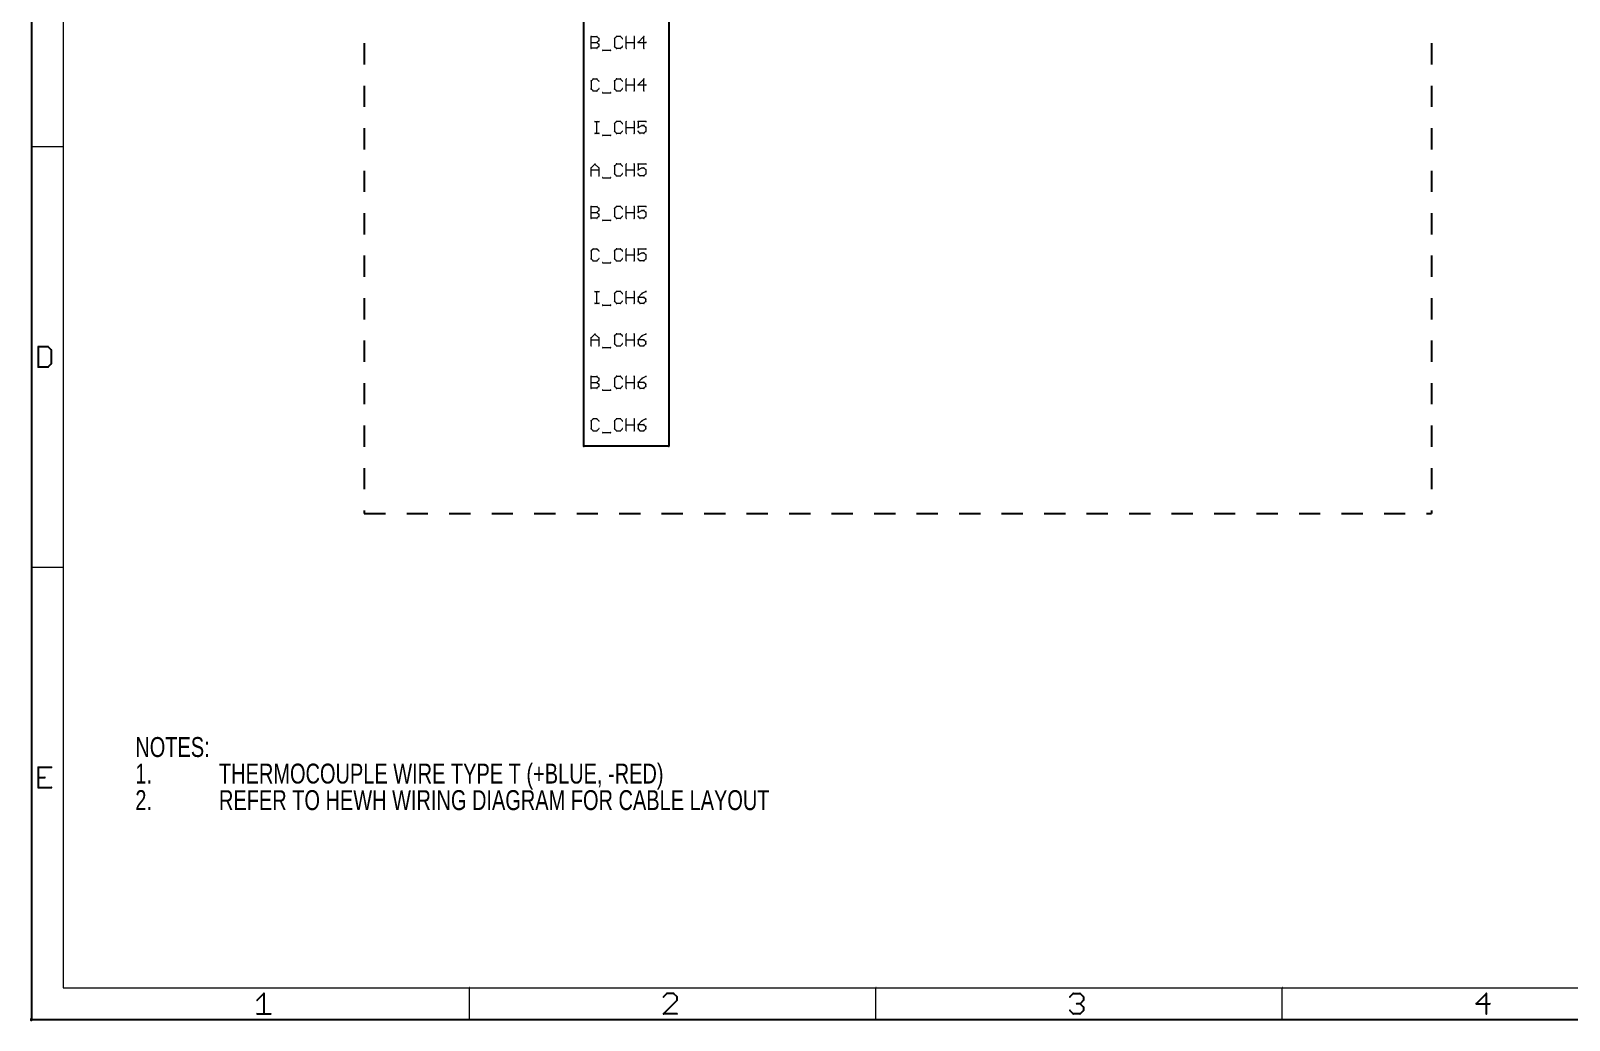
# Paper-space layout 'TEMPERATURE MODULE' of a CAD drawing. Header units: inches. Extents: x 0.5 to 16.2, y 0.3 to 10.6.
# Drawn here: x 0.55 to 7.79, y 0.35 to 5.01 of the extents above; entities that cross this region are included whole.
import ezdxf

# ---------------------------------------------------------------- set-up
doc = ezdxf.new("R2010")
doc.units = ezdxf.units.IN
doc.header["$MEASUREMENT"] = 0
doc.linetypes.add('DOT2', pattern=[0.025, 0, -0.025])
for name, color, linetype in [('94', 14, 'Continuous'), ('97', 94, 'Continuous'), ('TEXT', 4, 'Continuous'), ('THIN_DASHED_NEON_GREEN', 3, 'DOT2')]:
    doc.layers.add(name, color=color, linetype=linetype)
doc.styles.add('SLDTEXTSTYLE2', font='TXT', dxfattribs={"width": 0.75})

psp = doc.layouts.new('TEMPERATURE MODULE')

# ---------------------------------------------------------------- linework, layer by layer
at = {"layer": '94', "lineweight": 25}
for p, q in [((3.15, 3.05), (3.15, 6.85)), ((3.55, 6.85), (3.55, 3.05)), ((3.55, 3.05), (3.15, 3.05))]:
    psp.add_line(p, q, dxfattribs=at)
at = {"layer": '94', "lineweight": 18}
for centre, radius, start, end in [((3.55, 4.95), 0.0015, 90, 270), ((3.55, 4.75), 0.0015, 90, 270), ((3.55, 4.55), 0.0015, 90, 270), ((3.55, 4.35), 0.0015, 90, 270), ((3.55, 4.15), 0.0015, 90, 270), ((3.55, 3.95), 0.0015, 90, 270), ((3.55, 3.75), 0.0015, 90, 270), ((3.55, 3.55), 0.0015, 90, 270), ((3.55, 3.35), 0.0015, 90, 270), ((3.55, 3.15), 0.0015, 90, 270), ((3.15, 3.05), 0.0025, 90, 270), ((3.15, 3.05), 0.0025, 180, 0), ((3.55, 3.05), 0.0025, 180, 0), ((3.55, 3.05), 0.0025, 270, 90)]:
    psp.add_arc(centre, radius, start, end, dxfattribs=at)
at = {"layer": '97', "lineweight": 25}
for p, q in [((0.55, 10.55), (0.55, 0.35)), ((0.5817, 3.5175), (0.5817, 3.4226)), ((0.6291, 3.5175), (0.5817, 3.5175)), ((0.6449, 3.5017), (0.6291, 3.5175)), ((0.6449, 3.4384), (0.6449, 3.5017)), ((0.5817, 3.4226), (0.6291, 3.4226)), ((0.6291, 3.4226), (0.6449, 3.4384)), ((0.6449, 1.5375), (0.5817, 1.5375)), ((0.5817, 1.5375), (0.5817, 1.4426)), ((0.5817, 1.49), (0.6133, 1.49)), ((0.5817, 1.4426), (0.6449, 1.4426)), ((1.6129, 0.4408), (1.6446, 0.4725)), ((1.6446, 0.4725), (1.6446, 0.3776)), ((3.5412, 0.4725), (3.5254, 0.4567)), ((3.5254, 0.3776), (3.5887, 0.4408)), ((3.5729, 0.4725), (3.5412, 0.4725)), ((3.5887, 0.4567), (3.5729, 0.4725)), ((3.5887, 0.4408), (3.5887, 0.4567)), ((5.4379, 0.4567), (5.4537, 0.4725)), ((5.4537, 0.4725), (5.4854, 0.4725)), ((5.4854, 0.4725), (5.5012, 0.4567)), ((5.5012, 0.4408), (5.4854, 0.425)), ((5.5012, 0.4567), (5.5012, 0.4408)), ((7.3979, 0.4725), (7.3504, 0.425)), ((7.3979, 0.3776), (7.3979, 0.4725)), ((1.6129, 0.3776), (1.6762, 0.3776)), ((3.5887, 0.3776), (3.5254, 0.3776)), ((5.4537, 0.3776), (5.4379, 0.3934)), ((5.4854, 0.3776), (5.4537, 0.3776)), ((5.4854, 0.425), (5.4696, 0.425)), ((5.4854, 0.425), (5.5012, 0.4092)), ((5.5012, 0.3934), (5.4854, 0.3776)), ((5.5012, 0.4092), (5.5012, 0.3934)), ((7.3504, 0.425), (7.4137, 0.425)), ((0.55, 0.35), (16.15, 0.35))]:
    psp.add_line(p, q, dxfattribs=at)
at = {"layer": '97', "lineweight": 18}
for p, q in [((0.7, 10.4), (0.7, 0.5)), ((0.55, 4.46), (0.7, 4.46)), ((0.55, 2.48), (0.7, 2.48)), ((0.7, 0.5), (16, 0.5)), ((2.6125, 0.35), (2.6125, 0.5)), ((4.525, 0.35), (4.525, 0.5)), ((6.4375, 0.35), (6.4375, 0.5))]:
    psp.add_line(p, q, dxfattribs=at)
for centre, radius, start, end in [((0.55, 4.46), 0.000984, 90, 270), ((0.7, 4.46), 0.000984, 270, 90), ((0.5817, 3.5175), 0.002, 0, 180), ((0.5817, 3.5175), 0.002, 90, 270), ((0.6291, 3.5175), 0.002, 44.98987, 224.98987), ((0.6291, 3.5175), 0.002, 270, 90), ((0.6449, 3.5017), 0.002, 0, 180), ((0.6449, 3.5017), 0.002, 224.98987, 44.98987), ((0.5817, 3.4226), 0.002, 90, 270), ((0.5817, 3.4226), 0.002, 180, 0), ((0.6291, 3.4226), 0.002, 135.01013, 315.01013), ((0.6291, 3.4226), 0.002, 270, 90), ((0.6449, 3.4384), 0.002, 180, 0), ((0.6449, 3.4384), 0.002, 315.01013, 135.01013), ((0.55, 2.48), 0.000984, 90, 270), ((0.7, 2.48), 0.000984, 270, 90), ((0.5817, 1.5375), 0.002, 90, 270), ((0.5817, 1.5375), 0.002, 0, 180), ((0.6449, 1.5375), 0.002, 270, 90), ((0.5817, 1.49), 0.002, 90, 270), ((0.6133, 1.49), 0.002, 270, 90), ((0.5817, 1.4426), 0.002, 90, 270), ((0.5817, 1.4426), 0.002, 180, 0), ((0.6449, 1.4426), 0.002, 270, 90), ((0.7, 0.5), 0.000984, 90, 270), ((0.7, 0.5), 0.000984, 180, 0), ((1.6129, 0.4408), 0.002, 134.98987, 314.98987), ((1.6446, 0.4725), 0.002, 0, 180), ((1.6446, 0.4725), 0.002, 315, 135), ((2.6125, 0.5), 0.000984, 0, 180), ((3.5254, 0.4567), 0.002, 135, 315), ((3.5412, 0.4725), 0.002, 90, 270), ((3.5412, 0.4725), 0.002, 315, 135), ((3.5729, 0.4725), 0.002, 44.98987, 224.98987), ((3.5729, 0.4725), 0.002, 270, 90), ((3.5887, 0.4567), 0.002, 0, 180), ((3.5887, 0.4408), 0.002, 180, 0), ((3.5887, 0.4567), 0.002, 224.98987, 44.98987), ((3.5887, 0.4408), 0.002, 315, 135), ((4.525, 0.5), 0.000984, 0, 180), ((5.4379, 0.4567), 0.002, 135, 315), ((5.4537, 0.4725), 0.002, 90, 270), ((5.4537, 0.4725), 0.002, 315, 135), ((5.4854, 0.4725), 0.002, 44.98987, 224.98987), ((5.4854, 0.4725), 0.002, 270, 90), ((5.5012, 0.4567), 0.002, 0, 180), ((5.5012, 0.4408), 0.002, 180, 0), ((5.5012, 0.4567), 0.002, 224.98987, 44.98987), ((5.5012, 0.4408), 0.002, 315, 135), ((6.4375, 0.5), 0.000984, 0, 180), ((7.3979, 0.4725), 0.002, 0, 180), ((7.3979, 0.4725), 0.002, 315.01013, 135.01013), ((1.6129, 0.3776), 0.002, 90, 270), ((1.6446, 0.3776), 0.002, 180, 0), ((1.6762, 0.3776), 0.002, 270, 90), ((3.5254, 0.3776), 0.002, 90, 270), ((3.5254, 0.3776), 0.002, 135, 315), ((3.5887, 0.3776), 0.002, 270, 90), ((5.4379, 0.3934), 0.002, 45, 225), ((5.4537, 0.3776), 0.002, 90, 270), ((5.4537, 0.3776), 0.002, 225, 45), ((5.4696, 0.425), 0.002, 90, 270), ((5.4854, 0.425), 0.002, 45, 225), ((5.4854, 0.425), 0.002, 135, 315), ((5.4854, 0.3776), 0.002, 135.01013, 315.01013), ((5.4854, 0.425), 0.002, 270, 90), ((5.4854, 0.3776), 0.002, 270, 90), ((5.5012, 0.4092), 0.002, 0, 180), ((5.5012, 0.3934), 0.002, 180, 0), ((5.5012, 0.4092), 0.002, 224.98987, 44.98987), ((5.5012, 0.3934), 0.002, 315.01013, 135.01013), ((7.3504, 0.425), 0.002, 90, 270), ((7.3504, 0.425), 0.002, 134.98987, 314.98987), ((7.3979, 0.3776), 0.002, 180, 0), ((7.4137, 0.425), 0.002, 270, 90), ((2.6125, 0.35), 0.000984, 180, 0), ((4.525, 0.35), 0.000984, 180, 0), ((6.4375, 0.35), 0.000984, 180, 0)]:
    psp.add_arc(centre, radius, start, end, dxfattribs=at)
at = {"layer": '97', "lineweight": 25}
for start, end in [(90, 270), (180, 0)]:
    psp.add_arc((0.55, 0.35), 0.00295, start, end, dxfattribs=at)
at = {"layer": 'TEXT', "lineweight": 18}
for p, q in [((3.1843, 4.9225), (3.1843, 4.9775)), ((3.1843, 4.9775), (3.2118, 4.9775)), ((3.1843, 4.95), (3.2118, 4.95)), ((3.2118, 4.9775), (3.221, 4.9684)), ((3.221, 4.9592), (3.2118, 4.95)), ((3.2118, 4.95), (3.221, 4.9408)), ((3.221, 4.9317), (3.2118, 4.9225)), ((3.221, 4.9684), (3.221, 4.9592)), ((3.221, 4.9408), (3.221, 4.9317)), ((3.3039, 4.9775), (3.2948, 4.9684)), ((3.2948, 4.9684), (3.2948, 4.9317)), ((3.2948, 4.9317), (3.3039, 4.9225)), ((3.3223, 4.9775), (3.3039, 4.9775)), ((3.3315, 4.9684), (3.3223, 4.9775)), ((3.3223, 4.9225), (3.3315, 4.9317)), ((3.35, 4.9225), (3.35, 4.9775)), ((3.35, 4.95), (3.3867, 4.95)), ((3.3867, 4.9775), (3.3867, 4.9225)), ((3.4328, 4.9775), (3.4053, 4.95)), ((3.4053, 4.95), (3.442, 4.95)), ((3.4328, 4.9225), (3.4328, 4.9775)), ((3.2118, 4.9225), (3.1843, 4.9225)), ((3.2395, 4.9133), (3.2762, 4.9133)), ((3.3039, 4.9225), (3.3223, 4.9225)), ((3.1934, 4.7775), (3.1843, 4.7684)), ((3.1843, 4.7684), (3.1843, 4.7317)), ((3.1843, 4.7317), (3.1934, 4.7225)), ((3.2118, 4.7775), (3.1934, 4.7775)), ((3.1934, 4.7225), (3.2118, 4.7225)), ((3.221, 4.7684), (3.2118, 4.7775)), ((3.2118, 4.7225), (3.221, 4.7317)), ((3.2395, 4.7133), (3.2762, 4.7133)), ((3.3039, 4.7775), (3.2948, 4.7684)), ((3.2948, 4.7684), (3.2948, 4.7317)), ((3.2948, 4.7317), (3.3039, 4.7225)), ((3.3223, 4.7775), (3.3039, 4.7775)), ((3.3039, 4.7225), (3.3223, 4.7225)), ((3.3315, 4.7684), (3.3223, 4.7775)), ((3.3223, 4.7225), (3.3315, 4.7317)), ((3.35, 4.7225), (3.35, 4.7775)), ((3.35, 4.75), (3.3867, 4.75)), ((3.3867, 4.7775), (3.3867, 4.7225)), ((3.4328, 4.7775), (3.4053, 4.75)), ((3.4053, 4.75), (3.442, 4.75)), ((3.4328, 4.7225), (3.4328, 4.7775)), ((3.2027, 4.5775), (3.221, 4.5775)), ((3.2119, 4.5225), (3.2119, 4.5775)), ((3.3039, 4.5775), (3.2948, 4.5684)), ((3.2948, 4.5684), (3.2948, 4.5317)), ((3.3223, 4.5775), (3.3039, 4.5775)), ((3.3315, 4.5684), (3.3223, 4.5775)), ((3.35, 4.5225), (3.35, 4.5775)), ((3.3867, 4.5775), (3.3867, 4.5225)), ((3.442, 4.5775), (3.4053, 4.5775)), ((3.4053, 4.5775), (3.4053, 4.55)), ((3.2027, 4.5225), (3.221, 4.5225)), ((3.2395, 4.5133), (3.2762, 4.5133)), ((3.2948, 4.5317), (3.3039, 4.5225)), ((3.3039, 4.5225), (3.3223, 4.5225)), ((3.3223, 4.5225), (3.3315, 4.5317)), ((3.35, 4.55), (3.3867, 4.55)), ((3.4053, 4.55), (3.4236, 4.5592)), ((3.4144, 4.5225), (3.4053, 4.5317)), ((3.4328, 4.5225), (3.4144, 4.5225)), ((3.4236, 4.5592), (3.4328, 4.5592)), ((3.4328, 4.5592), (3.442, 4.55)), ((3.442, 4.5317), (3.4328, 4.5225)), ((3.442, 4.55), (3.442, 4.5317)), ((3.1843, 4.3592), (3.2026, 4.3775)), ((3.1843, 4.3225), (3.1843, 4.3592)), ((3.1843, 4.35), (3.221, 4.35)), ((3.2026, 4.3775), (3.221, 4.3592)), ((3.221, 4.3592), (3.221, 4.3225)), ((3.3039, 4.3775), (3.2948, 4.3684)), ((3.2948, 4.3684), (3.2948, 4.3317)), ((3.3223, 4.3775), (3.3039, 4.3775)), ((3.3315, 4.3684), (3.3223, 4.3775)), ((3.35, 4.3225), (3.35, 4.3775)), ((3.35, 4.35), (3.3867, 4.35)), ((3.3867, 4.3775), (3.3867, 4.3225)), ((3.442, 4.3775), (3.4053, 4.3775)), ((3.4053, 4.3775), (3.4053, 4.35)), ((3.4053, 4.35), (3.4236, 4.3592)), ((3.4236, 4.3592), (3.4328, 4.3592)), ((3.4328, 4.3592), (3.442, 4.35)), ((3.442, 4.35), (3.442, 4.3317)), ((3.2395, 4.3133), (3.2762, 4.3133)), ((3.2948, 4.3317), (3.3039, 4.3225)), ((3.3039, 4.3225), (3.3223, 4.3225)), ((3.3223, 4.3225), (3.3315, 4.3317)), ((3.4144, 4.3225), (3.4053, 4.3317)), ((3.4328, 4.3225), (3.4144, 4.3225)), ((3.442, 4.3317), (3.4328, 4.3225)), ((3.1843, 4.1225), (3.1843, 4.1775)), ((3.1843, 4.1775), (3.2118, 4.1775)), ((3.1843, 4.15), (3.2118, 4.15)), ((3.2118, 4.1775), (3.221, 4.1684)), ((3.221, 4.1592), (3.2118, 4.15)), ((3.2118, 4.15), (3.221, 4.1408)), ((3.221, 4.1317), (3.2118, 4.1225)), ((3.221, 4.1684), (3.221, 4.1592)), ((3.221, 4.1408), (3.221, 4.1317)), ((3.3039, 4.1775), (3.2948, 4.1684)), ((3.2948, 4.1684), (3.2948, 4.1317)), ((3.2948, 4.1317), (3.3039, 4.1225)), ((3.3223, 4.1775), (3.3039, 4.1775)), ((3.3315, 4.1684), (3.3223, 4.1775)), ((3.3223, 4.1225), (3.3315, 4.1317)), ((3.35, 4.1225), (3.35, 4.1775)), ((3.35, 4.15), (3.3867, 4.15)), ((3.3867, 4.1775), (3.3867, 4.1225)), ((3.442, 4.1775), (3.4053, 4.1775)), ((3.4053, 4.1775), (3.4053, 4.15)), ((3.4053, 4.15), (3.4236, 4.1592)), ((3.4144, 4.1225), (3.4053, 4.1317)), ((3.4236, 4.1592), (3.4328, 4.1592)), ((3.4328, 4.1592), (3.442, 4.15)), ((3.442, 4.1317), (3.4328, 4.1225)), ((3.442, 4.15), (3.442, 4.1317)), ((3.2118, 4.1225), (3.1843, 4.1225)), ((3.2395, 4.1133), (3.2762, 4.1133)), ((3.3039, 4.1225), (3.3223, 4.1225)), ((3.4328, 4.1225), (3.4144, 4.1225)), ((3.1934, 3.9775), (3.1843, 3.9684)), ((3.1843, 3.9684), (3.1843, 3.9317)), ((3.1843, 3.9317), (3.1934, 3.9225)), ((3.2118, 3.9775), (3.1934, 3.9775)), ((3.1934, 3.9225), (3.2118, 3.9225)), ((3.221, 3.9684), (3.2118, 3.9775)), ((3.2118, 3.9225), (3.221, 3.9317)), ((3.2395, 3.9133), (3.2762, 3.9133)), ((3.3039, 3.9775), (3.2948, 3.9684)), ((3.2948, 3.9684), (3.2948, 3.9317)), ((3.2948, 3.9317), (3.3039, 3.9225)), ((3.3223, 3.9775), (3.3039, 3.9775)), ((3.3039, 3.9225), (3.3223, 3.9225)), ((3.3315, 3.9684), (3.3223, 3.9775)), ((3.3223, 3.9225), (3.3315, 3.9317)), ((3.35, 3.9225), (3.35, 3.9775)), ((3.35, 3.95), (3.3867, 3.95)), ((3.3867, 3.9775), (3.3867, 3.9225)), ((3.442, 3.9775), (3.4053, 3.9775)), ((3.4053, 3.9775), (3.4053, 3.95)), ((3.4053, 3.95), (3.4236, 3.9592)), ((3.4144, 3.9225), (3.4053, 3.9317)), ((3.4328, 3.9225), (3.4144, 3.9225)), ((3.4236, 3.9592), (3.4328, 3.9592)), ((3.4328, 3.9592), (3.442, 3.95)), ((3.442, 3.9317), (3.4328, 3.9225)), ((3.442, 3.95), (3.442, 3.9317)), ((3.2027, 3.7775), (3.221, 3.7775)), ((3.2119, 3.7225), (3.2119, 3.7775)), ((3.3039, 3.7775), (3.2948, 3.7684)), ((3.2948, 3.7684), (3.2948, 3.7317)), ((3.3223, 3.7775), (3.3039, 3.7775)), ((3.3315, 3.7684), (3.3223, 3.7775)), ((3.35, 3.7225), (3.35, 3.7775)), ((3.3867, 3.7775), (3.3867, 3.7225)), ((3.4236, 3.7684), (3.4053, 3.75)), ((3.442, 3.7775), (3.4236, 3.7684)), ((3.2027, 3.7225), (3.221, 3.7225)), ((3.2395, 3.7133), (3.2762, 3.7133)), ((3.2948, 3.7317), (3.3039, 3.7225)), ((3.3039, 3.7225), (3.3223, 3.7225)), ((3.3223, 3.7225), (3.3315, 3.7317)), ((3.35, 3.75), (3.3867, 3.75)), ((3.4053, 3.75), (3.4053, 3.7317)), ((3.4328, 3.75), (3.4053, 3.75)), ((3.4053, 3.7317), (3.4144, 3.7225)), ((3.4144, 3.7225), (3.4328, 3.7225)), ((3.442, 3.7408), (3.4328, 3.75)), ((3.4328, 3.7225), (3.442, 3.7317)), ((3.442, 3.7317), (3.442, 3.7408)), ((3.1843, 3.5592), (3.2026, 3.5775)), ((3.1843, 3.5225), (3.1843, 3.5592)), ((3.1843, 3.55), (3.221, 3.55)), ((3.2026, 3.5775), (3.221, 3.5592)), ((3.221, 3.5592), (3.221, 3.5225)), ((3.3039, 3.5775), (3.2948, 3.5684)), ((3.2948, 3.5684), (3.2948, 3.5317)), ((3.3223, 3.5775), (3.3039, 3.5775)), ((3.3315, 3.5684), (3.3223, 3.5775)), ((3.35, 3.5225), (3.35, 3.5775)), ((3.35, 3.55), (3.3867, 3.55)), ((3.3867, 3.5775), (3.3867, 3.5225)), ((3.4236, 3.5684), (3.4053, 3.55)), ((3.4053, 3.55), (3.4053, 3.5317)), ((3.4328, 3.55), (3.4053, 3.55)), ((3.442, 3.5775), (3.4236, 3.5684)), ((3.442, 3.5408), (3.4328, 3.55)), ((3.2395, 3.5133), (3.2762, 3.5133)), ((3.2948, 3.5317), (3.3039, 3.5225)), ((3.3039, 3.5225), (3.3223, 3.5225)), ((3.3223, 3.5225), (3.3315, 3.5317)), ((3.4053, 3.5317), (3.4144, 3.5225)), ((3.4144, 3.5225), (3.4328, 3.5225)), ((3.4328, 3.5225), (3.442, 3.5317)), ((3.442, 3.5317), (3.442, 3.5408)), ((3.1843, 3.3225), (3.1843, 3.3775)), ((3.1843, 3.3775), (3.2118, 3.3775)), ((3.1843, 3.35), (3.2118, 3.35)), ((3.2118, 3.3775), (3.221, 3.3684)), ((3.221, 3.3592), (3.2118, 3.35)), ((3.2118, 3.35), (3.221, 3.3408)), ((3.221, 3.3317), (3.2118, 3.3225)), ((3.221, 3.3684), (3.221, 3.3592)), ((3.221, 3.3408), (3.221, 3.3317)), ((3.3039, 3.3775), (3.2948, 3.3684)), ((3.2948, 3.3684), (3.2948, 3.3317)), ((3.2948, 3.3317), (3.3039, 3.3225)), ((3.3223, 3.3775), (3.3039, 3.3775)), ((3.3315, 3.3684), (3.3223, 3.3775)), ((3.3223, 3.3225), (3.3315, 3.3317)), ((3.35, 3.3225), (3.35, 3.3775)), ((3.35, 3.35), (3.3867, 3.35)), ((3.3867, 3.3775), (3.3867, 3.3225)), ((3.4236, 3.3684), (3.4053, 3.35)), ((3.4053, 3.35), (3.4053, 3.3317)), ((3.4328, 3.35), (3.4053, 3.35)), ((3.4053, 3.3317), (3.4144, 3.3225)), ((3.442, 3.3775), (3.4236, 3.3684)), ((3.442, 3.3408), (3.4328, 3.35)), ((3.4328, 3.3225), (3.442, 3.3317)), ((3.442, 3.3317), (3.442, 3.3408)), ((3.2118, 3.3225), (3.1843, 3.3225)), ((3.2395, 3.3133), (3.2762, 3.3133)), ((3.3039, 3.3225), (3.3223, 3.3225)), ((3.4144, 3.3225), (3.4328, 3.3225)), ((3.1934, 3.1775), (3.1843, 3.1684)), ((3.1843, 3.1684), (3.1843, 3.1317)), ((3.1843, 3.1317), (3.1934, 3.1225)), ((3.2118, 3.1775), (3.1934, 3.1775)), ((3.1934, 3.1225), (3.2118, 3.1225)), ((3.221, 3.1684), (3.2118, 3.1775)), ((3.2118, 3.1225), (3.221, 3.1317)), ((3.3039, 3.1775), (3.2948, 3.1684)), ((3.2948, 3.1684), (3.2948, 3.1317)), ((3.2948, 3.1317), (3.3039, 3.1225)), ((3.3223, 3.1775), (3.3039, 3.1775)), ((3.3039, 3.1225), (3.3223, 3.1225)), ((3.3315, 3.1684), (3.3223, 3.1775)), ((3.3223, 3.1225), (3.3315, 3.1317)), ((3.35, 3.1225), (3.35, 3.1775)), ((3.35, 3.15), (3.3867, 3.15)), ((3.3867, 3.1775), (3.3867, 3.1225)), ((3.4236, 3.1684), (3.4053, 3.15)), ((3.4053, 3.15), (3.4053, 3.1317)), ((3.4328, 3.15), (3.4053, 3.15)), ((3.4053, 3.1317), (3.4144, 3.1225)), ((3.4144, 3.1225), (3.4328, 3.1225)), ((3.442, 3.1775), (3.4236, 3.1684)), ((3.442, 3.1408), (3.4328, 3.15)), ((3.4328, 3.1225), (3.442, 3.1317)), ((3.442, 3.1317), (3.442, 3.1408)), ((3.2395, 3.1133), (3.2762, 3.1133))]:
    psp.add_line(p, q, dxfattribs=at)
for centre, start, end in [((3.1843, 4.9775), 0, 180), ((3.1843, 4.9775), 90, 270), ((3.1843, 4.95), 90, 270), ((3.2118, 4.9775), 45.01621, 225.01621), ((3.2118, 4.95), 45, 225), ((3.2118, 4.95), 135, 315), ((3.2118, 4.9775), 270, 90), ((3.2118, 4.95), 270, 90), ((3.221, 4.9684), 0, 180), ((3.221, 4.9592), 180, 0), ((3.221, 4.9408), 0, 180), ((3.221, 4.9317), 180, 0), ((3.221, 4.9684), 224.98379, 44.98379), ((3.221, 4.9592), 315, 135), ((3.221, 4.9408), 225, 45), ((3.221, 4.9317), 315.01621, 135.01621), ((3.2948, 4.9684), 0, 180), ((3.2948, 4.9684), 135.01621, 315.01621), ((3.2948, 4.9317), 44.98379, 224.98379), ((3.2948, 4.9317), 180, 0), ((3.3039, 4.9775), 90, 270), ((3.3039, 4.9775), 315, 135), ((3.3223, 4.9775), 45, 225), ((3.3223, 4.9775), 270, 90), ((3.3315, 4.9684), 224.98379, 44.98379), ((3.3315, 4.9317), 315.01621, 135.01621), ((3.35, 4.9775), 0, 180), ((3.35, 4.95), 90, 270), ((3.3867, 4.9775), 0, 180), ((3.3867, 4.95), 270, 90), ((3.4053, 4.95), 90, 270), ((3.4053, 4.95), 135, 315), ((3.4328, 4.9775), 0, 180), ((3.4328, 4.9775), 315, 135), ((3.442, 4.95), 270, 90), ((3.1843, 4.9225), 90, 270), ((3.1843, 4.9225), 180, 0), ((3.2118, 4.9225), 134.98379, 314.98379), ((3.2118, 4.9225), 270, 90), ((3.2395, 4.9133), 90, 270), ((3.2762, 4.9133), 270, 90), ((3.3039, 4.9225), 90, 270), ((3.3039, 4.9225), 225, 45), ((3.3223, 4.9225), 135, 315), ((3.3223, 4.9225), 270, 90), ((3.35, 4.9225), 180, 0), ((3.3867, 4.9225), 180, 0), ((3.4328, 4.9225), 180, 0), ((3.1843, 4.7684), 0, 180), ((3.1843, 4.7684), 135.01621, 315.01621), ((3.1843, 4.7317), 44.98379, 224.98379), ((3.1843, 4.7317), 180, 0), ((3.1934, 4.7775), 90, 270), ((3.1934, 4.7225), 90, 270), ((3.1934, 4.7775), 315, 135), ((3.1934, 4.7225), 225, 45), ((3.2118, 4.7775), 45.01621, 225.01621), ((3.2118, 4.7225), 134.98379, 314.98379), ((3.2118, 4.7775), 270, 90), ((3.2118, 4.7225), 270, 90), ((3.221, 4.7684), 224.98379, 44.98379), ((3.221, 4.7317), 315.01621, 135.01621), ((3.2395, 4.7133), 90, 270), ((3.2762, 4.7133), 270, 90), ((3.2948, 4.7684), 0, 180), ((3.2948, 4.7684), 135.01621, 315.01621), ((3.2948, 4.7317), 44.98379, 224.98379), ((3.2948, 4.7317), 180, 0), ((3.3039, 4.7775), 90, 270), ((3.3039, 4.7225), 90, 270), ((3.3039, 4.7775), 315, 135), ((3.3039, 4.7225), 225, 45), ((3.3223, 4.7775), 45, 225), ((3.3223, 4.7225), 135, 315), ((3.3223, 4.7775), 270, 90), ((3.3223, 4.7225), 270, 90), ((3.3315, 4.7684), 224.98379, 44.98379), ((3.3315, 4.7317), 315.01621, 135.01621), ((3.35, 4.7775), 0, 180), ((3.35, 4.75), 90, 270), ((3.35, 4.7225), 180, 0), ((3.3867, 4.7775), 0, 180), ((3.3867, 4.7225), 180, 0), ((3.3867, 4.75), 270, 90), ((3.4053, 4.75), 90, 270), ((3.4053, 4.75), 135, 315), ((3.4328, 4.7775), 0, 180), ((3.4328, 4.7225), 180, 0), ((3.4328, 4.7775), 315, 135), ((3.442, 4.75), 270, 90), ((3.2027, 4.5775), 90, 270), ((3.2119, 4.5775), 0, 180), ((3.221, 4.5775), 270, 90), ((3.2948, 4.5684), 0, 180), ((3.2948, 4.5684), 135.01621, 315.01621), ((3.3039, 4.5775), 90, 270), ((3.3039, 4.5775), 315, 135), ((3.3223, 4.5775), 45, 225), ((3.3223, 4.5775), 270, 90), ((3.3315, 4.5684), 224.98379, 44.98379), ((3.35, 4.5775), 0, 180), ((3.3867, 4.5775), 0, 180), ((3.4053, 4.5775), 90, 270), ((3.4053, 4.5775), 0, 180), ((3.442, 4.5775), 270, 90), ((3.2027, 4.5225), 90, 270), ((3.2119, 4.5225), 180, 0), ((3.221, 4.5225), 270, 90), ((3.2395, 4.5133), 90, 270), ((3.2762, 4.5133), 270, 90), ((3.2948, 4.5317), 44.98379, 224.98379), ((3.2948, 4.5317), 180, 0), ((3.3039, 4.5225), 90, 270), ((3.3039, 4.5225), 225, 45), ((3.3223, 4.5225), 135, 315), ((3.3223, 4.5225), 270, 90), ((3.3315, 4.5317), 315.01621, 135.01621), ((3.35, 4.55), 90, 270), ((3.35, 4.5225), 180, 0), ((3.3867, 4.5225), 180, 0), ((3.3867, 4.55), 270, 90), ((3.4053, 4.55), 116.55481, 296.55481), ((3.4053, 4.55), 180, 0), ((3.4053, 4.5317), 44.98379, 224.98379), ((3.4144, 4.5225), 90, 270), ((3.4144, 4.5225), 225, 45), ((3.4236, 4.5592), 90, 270), ((3.4236, 4.5592), 296.56505, 116.56505), ((3.4328, 4.5592), 45, 225), ((3.4328, 4.5225), 135, 315), ((3.4328, 4.5592), 270, 90), ((3.4328, 4.5225), 270, 90), ((3.442, 4.55), 0, 180), ((3.442, 4.5317), 180, 0), ((3.442, 4.55), 224.98379, 44.98379), ((3.442, 4.5317), 315.01621, 135.01621), ((3.1843, 4.3592), 0, 180), ((3.1843, 4.3592), 135, 315), ((3.1843, 4.35), 90, 270), ((3.2026, 4.3775), 45, 225), ((3.2026, 4.3775), 315, 135), ((3.221, 4.3592), 0, 180), ((3.221, 4.3592), 225, 45), ((3.221, 4.35), 270, 90), ((3.2948, 4.3684), 0, 180), ((3.2948, 4.3684), 135.01621, 315.01621), ((3.3039, 4.3775), 90, 270), ((3.3039, 4.3775), 315, 135), ((3.3223, 4.3775), 45, 225), ((3.3223, 4.3775), 270, 90), ((3.3315, 4.3684), 224.98379, 44.98379), ((3.35, 4.3775), 0, 180), ((3.35, 4.35), 90, 270), ((3.3867, 4.3775), 0, 180), ((3.3867, 4.35), 270, 90), ((3.4053, 4.3775), 90, 270), ((3.4053, 4.3775), 0, 180), ((3.4053, 4.35), 116.55481, 296.55481), ((3.4053, 4.35), 180, 0), ((3.4236, 4.3592), 90, 270), ((3.4236, 4.3592), 296.58555, 116.58555), ((3.4328, 4.3592), 45, 225), ((3.4328, 4.3592), 270, 90), ((3.442, 4.35), 0, 180), ((3.442, 4.35), 225, 45), ((3.442, 4.3775), 270, 90), ((3.1843, 4.3225), 180, 0), ((3.221, 4.3225), 180, 0), ((3.2395, 4.3133), 90, 270), ((3.2762, 4.3133), 270, 90), ((3.2948, 4.3317), 44.98379, 224.98379), ((3.2948, 4.3317), 180, 0), ((3.3039, 4.3225), 90, 270), ((3.3039, 4.3225), 225, 45), ((3.3223, 4.3225), 135, 315), ((3.3223, 4.3225), 270, 90), ((3.3315, 4.3317), 315.01621, 135.01621), ((3.35, 4.3225), 180, 0), ((3.3867, 4.3225), 180, 0), ((3.4053, 4.3317), 45, 225), ((3.4144, 4.3225), 90, 270), ((3.4144, 4.3225), 225, 45), ((3.4328, 4.3225), 135, 315), ((3.4328, 4.3225), 270, 90), ((3.442, 4.3317), 180, 0), ((3.442, 4.3317), 315, 135), ((3.1843, 4.1775), 0, 180), ((3.1843, 4.1775), 90, 270), ((3.1843, 4.15), 90, 270), ((3.2118, 4.1775), 45.01621, 225.01621), ((3.2118, 4.15), 45, 225), ((3.2118, 4.15), 135, 315), ((3.2118, 4.1775), 270, 90), ((3.2118, 4.15), 270, 90), ((3.221, 4.1684), 0, 180), ((3.221, 4.1592), 180, 0), ((3.221, 4.1408), 0, 180), ((3.221, 4.1317), 180, 0), ((3.221, 4.1684), 224.98379, 44.98379), ((3.221, 4.1592), 315, 135), ((3.221, 4.1408), 225, 45), ((3.221, 4.1317), 315.01621, 135.01621), ((3.2948, 4.1684), 0, 180), ((3.2948, 4.1684), 135.01621, 315.01621), ((3.2948, 4.1317), 44.98379, 224.98379), ((3.2948, 4.1317), 180, 0), ((3.3039, 4.1775), 90, 270), ((3.3039, 4.1775), 315, 135), ((3.3223, 4.1775), 45, 225), ((3.3223, 4.1775), 270, 90), ((3.3315, 4.1684), 224.98379, 44.98379), ((3.3315, 4.1317), 315.01621, 135.01621), ((3.35, 4.1775), 0, 180), ((3.35, 4.15), 90, 270), ((3.3867, 4.1775), 0, 180), ((3.3867, 4.15), 270, 90), ((3.4053, 4.1775), 90, 270), ((3.4053, 4.1775), 0, 180), ((3.4053, 4.15), 116.55481, 296.55481), ((3.4053, 4.15), 180, 0), ((3.4053, 4.1317), 45, 225), ((3.4236, 4.1592), 90, 270), ((3.4236, 4.1592), 296.58555, 116.58555), ((3.4328, 4.1592), 45, 225), ((3.4328, 4.1592), 270, 90), ((3.442, 4.15), 0, 180), ((3.442, 4.1317), 180, 0), ((3.442, 4.15), 225, 45), ((3.442, 4.1317), 315, 135), ((3.442, 4.1775), 270, 90), ((3.1843, 4.1225), 90, 270), ((3.1843, 4.1225), 180, 0), ((3.2118, 4.1225), 134.98379, 314.98379), ((3.2118, 4.1225), 270, 90), ((3.2395, 4.1133), 90, 270), ((3.2762, 4.1133), 270, 90), ((3.3039, 4.1225), 90, 270), ((3.3039, 4.1225), 225, 45), ((3.3223, 4.1225), 135, 315), ((3.3223, 4.1225), 270, 90), ((3.35, 4.1225), 180, 0), ((3.3867, 4.1225), 180, 0), ((3.4144, 4.1225), 90, 270), ((3.4144, 4.1225), 225, 45), ((3.4328, 4.1225), 135, 315), ((3.4328, 4.1225), 270, 90), ((3.1843, 3.9684), 0, 180), ((3.1843, 3.9684), 135.01621, 315.01621), ((3.1843, 3.9317), 44.98379, 224.98379), ((3.1843, 3.9317), 180, 0), ((3.1934, 3.9775), 90, 270), ((3.1934, 3.9225), 90, 270), ((3.1934, 3.9775), 315, 135), ((3.1934, 3.9225), 225, 45), ((3.2118, 3.9775), 45.01621, 225.01621), ((3.2118, 3.9225), 134.98379, 314.98379), ((3.2118, 3.9775), 270, 90), ((3.2118, 3.9225), 270, 90), ((3.221, 3.9684), 224.98379, 44.98379), ((3.221, 3.9317), 315.01621, 135.01621), ((3.2395, 3.9133), 90, 270), ((3.2762, 3.9133), 270, 90), ((3.2948, 3.9684), 0, 180), ((3.2948, 3.9684), 135.01621, 315.01621), ((3.2948, 3.9317), 44.98379, 224.98379), ((3.2948, 3.9317), 180, 0), ((3.3039, 3.9775), 90, 270), ((3.3039, 3.9225), 90, 270), ((3.3039, 3.9775), 315, 135), ((3.3039, 3.9225), 225, 45), ((3.3223, 3.9775), 45, 225), ((3.3223, 3.9225), 135, 315), ((3.3223, 3.9775), 270, 90), ((3.3223, 3.9225), 270, 90), ((3.3315, 3.9684), 224.98379, 44.98379), ((3.3315, 3.9317), 315.01621, 135.01621), ((3.35, 3.9775), 0, 180), ((3.35, 3.95), 90, 270), ((3.35, 3.9225), 180, 0), ((3.3867, 3.9775), 0, 180), ((3.3867, 3.9225), 180, 0), ((3.3867, 3.95), 270, 90), ((3.4053, 3.9775), 90, 270), ((3.4053, 3.9775), 0, 180), ((3.4053, 3.95), 116.55481, 296.55481), ((3.4053, 3.95), 180, 0), ((3.4053, 3.9317), 45, 225), ((3.4144, 3.9225), 90, 270), ((3.4144, 3.9225), 225, 45), ((3.4236, 3.9592), 90, 270), ((3.4236, 3.9592), 296.58555, 116.58555), ((3.4328, 3.9592), 45, 225), ((3.4328, 3.9225), 135, 315), ((3.4328, 3.9592), 270, 90), ((3.4328, 3.9225), 270, 90), ((3.442, 3.95), 0, 180), ((3.442, 3.9317), 180, 0), ((3.442, 3.95), 225, 45), ((3.442, 3.9317), 315, 135), ((3.442, 3.9775), 270, 90), ((3.2027, 3.7775), 90, 270), ((3.2119, 3.7775), 0, 180), ((3.221, 3.7775), 270, 90), ((3.2948, 3.7684), 0, 180), ((3.2948, 3.7684), 135.01621, 315.01621), ((3.3039, 3.7775), 90, 270), ((3.3039, 3.7775), 315, 135), ((3.3223, 3.7775), 45, 225), ((3.3223, 3.7775), 270, 90), ((3.3315, 3.7684), 224.98379, 44.98379), ((3.35, 3.7775), 0, 180), ((3.3867, 3.7775), 0, 180), ((3.4236, 3.7684), 116.56505, 296.56505), ((3.4236, 3.7684), 315.01621, 135.01621), ((3.442, 3.7775), 296.56505, 116.56505), ((3.2027, 3.7225), 90, 270), ((3.2119, 3.7225), 180, 0), ((3.221, 3.7225), 270, 90), ((3.2395, 3.7133), 90, 270), ((3.2762, 3.7133), 270, 90), ((3.2948, 3.7317), 44.98379, 224.98379), ((3.2948, 3.7317), 180, 0), ((3.3039, 3.7225), 90, 270), ((3.3039, 3.7225), 225, 45), ((3.3223, 3.7225), 135, 315), ((3.3223, 3.7225), 270, 90), ((3.3315, 3.7317), 315.01621, 135.01621), ((3.35, 3.75), 90, 270), ((3.35, 3.7225), 180, 0), ((3.3867, 3.7225), 180, 0), ((3.3867, 3.75), 270, 90), ((3.4053, 3.75), 0, 180), ((3.4053, 3.75), 90, 270), ((3.4053, 3.75), 135.01621, 315.01621), ((3.4053, 3.7317), 44.98379, 224.98379), ((3.4053, 3.7317), 180, 0), ((3.4144, 3.7225), 90, 270), ((3.4144, 3.7225), 225, 45), ((3.4328, 3.75), 44.98379, 224.98379), ((3.4328, 3.7225), 135, 315), ((3.4328, 3.75), 270, 90), ((3.4328, 3.7225), 270, 90), ((3.442, 3.7408), 0, 180), ((3.442, 3.7317), 180, 0), ((3.442, 3.7408), 225, 45), ((3.442, 3.7317), 315.01621, 135.01621), ((3.1843, 3.5592), 0, 180), ((3.1843, 3.5592), 135, 315), ((3.1843, 3.55), 90, 270), ((3.2026, 3.5775), 45, 225), ((3.2026, 3.5775), 315, 135), ((3.221, 3.5592), 0, 180), ((3.221, 3.5592), 225, 45), ((3.221, 3.55), 270, 90), ((3.2948, 3.5684), 0, 180), ((3.2948, 3.5684), 135.01621, 315.01621), ((3.3039, 3.5775), 90, 270), ((3.3039, 3.5775), 315, 135), ((3.3223, 3.5775), 45, 225), ((3.3223, 3.5775), 270, 90), ((3.3315, 3.5684), 224.98379, 44.98379), ((3.35, 3.5775), 0, 180), ((3.35, 3.55), 90, 270), ((3.3867, 3.5775), 0, 180), ((3.3867, 3.55), 270, 90), ((3.4053, 3.55), 0, 180), ((3.4053, 3.55), 90, 270), ((3.4053, 3.55), 135, 315), ((3.4236, 3.5684), 116.58555, 296.58555), ((3.4236, 3.5684), 315, 135), ((3.4328, 3.55), 44.98379, 224.98379), ((3.4328, 3.55), 270, 90), ((3.442, 3.5775), 296.56505, 116.56505), ((3.1843, 3.5225), 180, 0), ((3.221, 3.5225), 180, 0), ((3.2395, 3.5133), 90, 270), ((3.2762, 3.5133), 270, 90), ((3.2948, 3.5317), 44.98379, 224.98379), ((3.2948, 3.5317), 180, 0), ((3.3039, 3.5225), 90, 270), ((3.3039, 3.5225), 225, 45), ((3.3223, 3.5225), 135, 315), ((3.3223, 3.5225), 270, 90), ((3.3315, 3.5317), 315.01621, 135.01621), ((3.35, 3.5225), 180, 0), ((3.3867, 3.5225), 180, 0), ((3.4053, 3.5317), 45, 225), ((3.4053, 3.5317), 180, 0), ((3.4144, 3.5225), 90, 270), ((3.4144, 3.5225), 225, 45), ((3.4328, 3.5225), 135, 315), ((3.4328, 3.5225), 270, 90), ((3.442, 3.5408), 0, 180), ((3.442, 3.5317), 180, 0), ((3.442, 3.5408), 225.01621, 45.01621), ((3.442, 3.5317), 315, 135), ((3.1843, 3.3775), 0, 180), ((3.1843, 3.3775), 90, 270), ((3.1843, 3.35), 90, 270), ((3.2118, 3.3775), 45.01621, 225.01621), ((3.2118, 3.35), 45, 225), ((3.2118, 3.35), 135, 315), ((3.2118, 3.3775), 270, 90), ((3.2118, 3.35), 270, 90), ((3.221, 3.3684), 0, 180), ((3.221, 3.3592), 180, 0), ((3.221, 3.3408), 0, 180), ((3.221, 3.3317), 180, 0), ((3.221, 3.3684), 224.98379, 44.98379), ((3.221, 3.3592), 315, 135), ((3.221, 3.3408), 225, 45), ((3.221, 3.3317), 315.01621, 135.01621), ((3.2948, 3.3684), 0, 180), ((3.2948, 3.3684), 135.01621, 315.01621), ((3.2948, 3.3317), 44.98379, 224.98379), ((3.2948, 3.3317), 180, 0), ((3.3039, 3.3775), 90, 270), ((3.3039, 3.3775), 315, 135), ((3.3223, 3.3775), 45, 225), ((3.3223, 3.3775), 270, 90), ((3.3315, 3.3684), 224.98379, 44.98379), ((3.3315, 3.3317), 315.01621, 135.01621), ((3.35, 3.3775), 0, 180), ((3.35, 3.35), 90, 270), ((3.3867, 3.3775), 0, 180), ((3.3867, 3.35), 270, 90), ((3.4053, 3.35), 0, 180), ((3.4053, 3.35), 90, 270), ((3.4053, 3.35), 135, 315), ((3.4053, 3.3317), 45, 225), ((3.4053, 3.3317), 180, 0), ((3.4236, 3.3684), 116.58555, 296.58555), ((3.4236, 3.3684), 315, 135), ((3.4328, 3.35), 44.98379, 224.98379), ((3.4328, 3.35), 270, 90), ((3.442, 3.3408), 0, 180), ((3.442, 3.3317), 180, 0), ((3.442, 3.3408), 225.01621, 45.01621), ((3.442, 3.3317), 315, 135), ((3.442, 3.3775), 296.56505, 116.56505), ((3.1843, 3.3225), 90, 270), ((3.1843, 3.3225), 180, 0), ((3.2118, 3.3225), 134.98379, 314.98379), ((3.2118, 3.3225), 270, 90), ((3.2395, 3.3133), 90, 270), ((3.2762, 3.3133), 270, 90), ((3.3039, 3.3225), 90, 270), ((3.3039, 3.3225), 225, 45), ((3.3223, 3.3225), 135, 315), ((3.3223, 3.3225), 270, 90), ((3.35, 3.3225), 180, 0), ((3.3867, 3.3225), 180, 0), ((3.4144, 3.3225), 90, 270), ((3.4144, 3.3225), 225, 45), ((3.4328, 3.3225), 135, 315), ((3.4328, 3.3225), 270, 90), ((3.1843, 3.1684), 0, 180), ((3.1843, 3.1684), 135.01621, 315.01621), ((3.1843, 3.1317), 44.98379, 224.98379), ((3.1843, 3.1317), 180, 0), ((3.1934, 3.1775), 90, 270), ((3.1934, 3.1225), 90, 270), ((3.1934, 3.1775), 315, 135), ((3.1934, 3.1225), 225, 45), ((3.2118, 3.1775), 45.01621, 225.01621), ((3.2118, 3.1225), 134.98379, 314.98379), ((3.2118, 3.1775), 270, 90), ((3.2118, 3.1225), 270, 90), ((3.221, 3.1684), 224.98379, 44.98379), ((3.221, 3.1317), 315.01621, 135.01621), ((3.2395, 3.1133), 90, 270), ((3.2762, 3.1133), 270, 90), ((3.2948, 3.1684), 0, 180), ((3.2948, 3.1684), 135.01621, 315.01621), ((3.2948, 3.1317), 44.98379, 224.98379), ((3.2948, 3.1317), 180, 0), ((3.3039, 3.1775), 90, 270), ((3.3039, 3.1225), 90, 270), ((3.3039, 3.1775), 315, 135), ((3.3039, 3.1225), 225, 45), ((3.3223, 3.1775), 45, 225), ((3.3223, 3.1225), 135, 315), ((3.3223, 3.1775), 270, 90), ((3.3223, 3.1225), 270, 90), ((3.3315, 3.1684), 224.98379, 44.98379), ((3.3315, 3.1317), 315.01621, 135.01621), ((3.35, 3.1775), 0, 180), ((3.35, 3.15), 90, 270), ((3.35, 3.1225), 180, 0), ((3.3867, 3.1775), 0, 180), ((3.3867, 3.1225), 180, 0), ((3.3867, 3.15), 270, 90), ((3.4053, 3.15), 0, 180), ((3.4053, 3.15), 90, 270), ((3.4053, 3.15), 135, 315), ((3.4053, 3.1317), 45, 225), ((3.4053, 3.1317), 180, 0), ((3.4144, 3.1225), 90, 270), ((3.4144, 3.1225), 225, 45), ((3.4236, 3.1684), 116.58555, 296.58555), ((3.4236, 3.1684), 315, 135), ((3.4328, 3.15), 44.98379, 224.98379), ((3.4328, 3.1225), 135, 315), ((3.4328, 3.15), 270, 90), ((3.4328, 3.1225), 270, 90), ((3.442, 3.1408), 0, 180), ((3.442, 3.1317), 180, 0), ((3.442, 3.1408), 225.01621, 45.01621), ((3.442, 3.1317), 315, 135), ((3.442, 3.1775), 296.56505, 116.56505)]:
    psp.add_arc(centre, 0.00125, start, end, dxfattribs=at)
at = {"layer": 'THIN_DASHED_NEON_GREEN'}
for p, q in [((2.1164, 9.3465), (2.1164, 2.7324)), ((7.1396, 9.3465), (7.1396, 2.7324)), ((2.1164, 2.7324), (7.1396, 2.7324))]:
    psp.add_line(p, q, dxfattribs=at)

# ---------------------------------------------------------------- texts
at = {"layer": 'TEXT', "char_height": 0.09375, "attachment_point": 1, "style": 'SLDTEXTSTYLE2'}
for s, insert in [('NOTES:', (1.0392, 1.6801)), ('1.', (1.0392, 1.5551)), ('THERMOCOUPLE WIRE TYPE T (+BLUE, -RED)', (1.4329, 1.5551)), ('2.', (1.0392, 1.4301)), ('REFER TO HEWH WIRING DIAGRAM FOR CABLE LAYOUT', (1.4329, 1.4301))]:
    psp.add_mtext(s, dxfattribs=dict(at, insert=insert))

doc.saveas('drawing.dxf')
